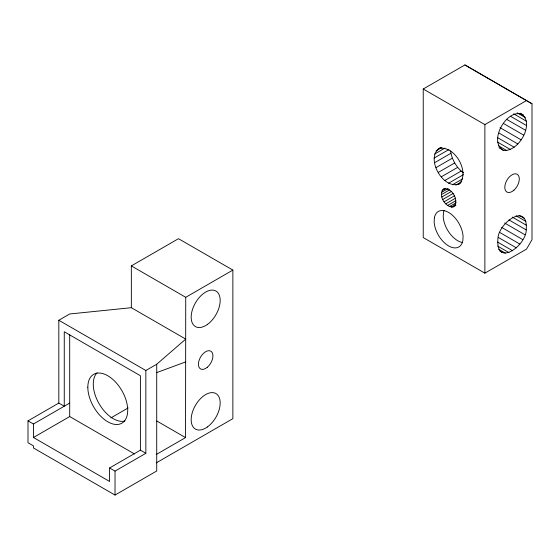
<?xml version="1.0" encoding="UTF-8"?>
<svg xmlns="http://www.w3.org/2000/svg" width="560" height="560" viewBox="0 0 560 560"><rect width="100%" height="100%" fill="white"/><g stroke="black" fill="none" stroke-linecap="round" stroke-linejoin="round"><path stroke-width="0.84" d="M442.925 189.322C451.283 185.577 460.621 201.845 452.949 207.011C444.85 207.641 436.954 193.571 444.416 188.454M526.225 229.894C528.458 200.956 497.854 223.286 497.91 238.966C495.684 267.904 526.281 245.574 526.225 229.894L508.935 219.912M460.355 183.372C443.688 191.807 423.752 156.856 440.58 147.413M523.404 114.947C507.647 106.477 487.508 141.505 503.433 150.374C518.77 152.327 536.011 122.276 520.401 113.211M458.871 184.226C470.75 172.578 454.391 144.235 438.361 148.701M156.723 364.224L185.731 339.101L131.341 307.699L69.699 313.978L58.821 320.257L58.821 403.067L28 420.861L28 442.729L33.439 445.865L33.439 447.958L115.024 495.061L156.723 470.988L156.723 364.224L145.845 370.503L58.821 320.257M423.234 89.005L464.919 64.939L532 103.775L532 239.652L526.561 249.088L484.876 273.161L423.234 237.566L423.234 89.005L484.876 124.593L526.561 100.527M131.341 307.699L131.341 265.902L178.479 238.686L232.869 270.088L232.869 418.649L156.233 462.896M436.058 150.836L441.98 147.413M131.341 265.902L185.731 297.304L232.869 270.088M434.609 154.042L444.983 148.05M434.112 158.088L448.931 149.534M434.609 162.708L450.912 153.293L450.66 150.983M436.058 167.587L452.361 158.172L450.912 153.293M438.361 172.382L454.664 162.967L457.667 167.363L461.167 171.059L463.666 172.886M441.364 176.778L457.667 167.363M444.864 180.474L461.167 171.059M448.616 183.211L463.435 174.65M28 420.861L33.439 423.997L69.699 403.067M441.952 190.638L445.69 188.482M452.368 184.807L462.742 178.815M441.441 192.444L448.168 188.559M455.868 185.15L461.797 181.727M441.413 194.614L449.638 189.868M441.875 197.001L451.598 191.387M442.799 199.444L453.271 193.403M33.439 423.997L33.439 437.493L69.699 416.556L134.533 453.992M444.122 201.775L454.594 195.727M445.746 203.833L455.469 198.219M447.573 205.478L455.798 200.725M449.463 206.598L456.197 202.713M451.297 207.123L455.784 204.533M452.949 207.011L455.805 205.401M185.731 297.304L185.549 437.598L156.233 454.524M110.866 417.914L128.156 407.932M33.439 437.493L109.585 481.453L109.585 467.964L140.406 450.17L145.845 453.306L145.845 370.503M109.585 467.964L115.024 471.1L145.845 453.306M156.723 372.596L185.731 361.893M532 103.775L464.919 64.939M517.09 112.791L525.357 117.565M513.625 113.785L526.4 121.163M510.685 116.382L526.47 125.496M506.758 119.42L525.553 130.27M503.419 123.438L523.719 135.156M500.038 127.666L521.087 139.818M499.051 133.091L517.846 143.941M497.665 137.704L514.206 147.252M497.637 142.135L510.419 149.513M498.477 145.803L506.744 150.577M498.925 147.77L503.433 150.374M519.05 215.341L524.307 218.379M516.131 215.775L525.91 221.417M512.281 217.098L526.561 225.344M504.63 223.034L524.93 234.752M501.704 227.43L522.753 239.582M499.555 232.351L519.855 244.069M498.379 237.475L516.418 247.891M497.658 242.123L512.694 250.803M497.644 246.085L508.921 252.595M498.596 249.242L505.365 253.148M500.01 251.125L502.264 252.427M156.842 421.022L185.549 437.598M58.821 403.067L64.26 406.203L64.26 331.772L140.406 375.739L140.406 450.17M452.361 158.172L454.664 162.967M484.876 124.593L484.876 273.161M115.024 471.1L115.024 495.061M69.699 334.691L69.699 416.556M124.929 421.022A28.203 16.282 60 0 1 99.106 403.767A28.203 16.282 60 0 1 97.076 372.778M462.399 242.515A20.51 11.844 60 0 1 443.226 216.748L443.457 212.52A20.51 11.844 60 0 1 444.073 210.336M434.385 217.763L434.147 221.984A20.51 11.844 60 0 0 447.713 245.385A20.51 11.844 60 0 0 462.847 240.632L463.085 236.404A20.51 11.844 60 0 0 449.519 213.003A20.51 11.844 60 0 0 434.385 217.763M87.829 387.247A28.203 16.282 60 0 0 117.74 424.466A28.203 16.282 60 0 0 117.74 384.58A28.203 16.282 60 0 0 87.829 387.247M513.933 190.176A10.255 5.922 -60 0 0 517.188 174.286A10.255 5.922 -60 0 0 505.05 185.045A10.255 5.922 -60 0 0 513.933 190.176M207.361 426.986A20.51 11.844 -60 0 0 217.308 394.604A20.51 11.844 -60 0 0 192.353 412.384A20.51 11.844 -60 0 0 207.361 426.986M207.564 324.331A20.51 11.844 -60 0 0 217.182 291.977A20.51 11.844 -60 0 0 192.276 310.142A20.51 11.844 -60 0 0 207.564 324.331M207.277 367.297A10.255 5.922 -60 0 0 211.001 351.295A10.255 5.922 -60 0 0 198.751 361.564A10.255 5.922 -60 0 0 207.277 367.297"/></g></svg>
